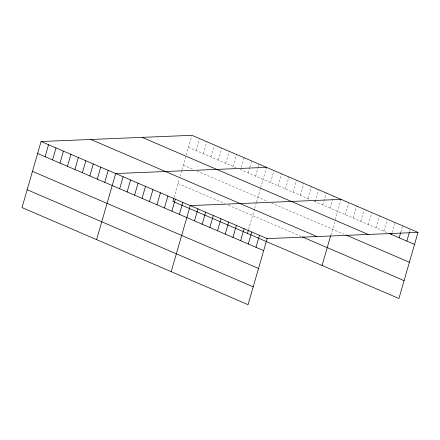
<?xml version="1.0" encoding="UTF-8"?>
<svg xmlns="http://www.w3.org/2000/svg" width="440" height="440" viewBox="0 0 440 440"><rect width="100%" height="100%" fill="white"/><g stroke="black" fill="none" stroke-linecap="round" stroke-linejoin="round"><path stroke-width="0.33" stroke-dasharray="2.2 1.65" d="M173.971 197.566L179.344 178.943M180.103 176.319L181.808 170.406M182.001 169.746L185.9 156.228M186.269 154.952L191.939 135.317M195.938 150.507L199.397 138.518M203.401 153.709L206.861 141.724M210.859 156.915L214.319 144.925M218.317 160.116L221.777 148.132M225.781 163.323L229.24 151.333M233.239 166.524L236.698 154.539M244.156 157.74L240.697 169.73L310.327 199.634M248.16 172.931L249.618 167.888M249.799 167.255L251.62 160.947M255.618 176.138L258.17 167.305M258.352 166.672L259.078 164.153M248.573 229.609L254.513 209.017M254.705 208.357L256.41 202.444M256.597 201.79L260.502 188.265M260.689 187.627L266.541 167.354M270.54 182.545L273.999 170.561M277.998 185.752L281.457 173.762M285.461 188.953L288.921 176.968M292.919 192.159L296.379 180.169M300.377 195.36L303.837 183.376M307.841 198.566L311.3 186.577M315.298 201.768L318.758 189.783M322.757 204.974L326.222 192.984M330.22 208.175L333.68 196.191M330.82 235.142L335.104 220.308M335.286 219.67L341.138 199.392M345.367 214.681L348.827 202.697M353.05 217.982L356.51 205.997M360.74 221.282L364.199 209.297M368.423 224.587L371.882 212.597M376.112 227.887L379.572 215.897M383.796 231.187L387.255 219.203M392.029 232.595L394.757 223.135M400.807 232.111L402.446 226.435M409.585 231.627L410.13 229.735M188.48 147.301L236.346 167.86M314.055 201.234L387.343 232.711M183.326 165.154L193.276 169.422M197.005 171.028L267.872 201.465M271.601 203.066L344.944 234.564M178.019 183.541L224.642 203.566M228.371 205.172L301.109 236.407"/><path stroke-width="0.66" d="M418 232.403L191.939 135.317L41.074 141.515L22 207.597L248.061 304.684L267.135 238.607L418 232.403L398.926 298.485L172.865 201.394L173.784 198.204M45.073 156.706L48.532 144.722M52.531 159.913L55.99 147.923M59.994 163.114L63.454 151.129M67.452 166.32L70.912 154.336M74.916 169.521L78.375 157.537M82.374 172.728L85.833 160.743M89.832 175.934L93.291 163.944M97.295 179.135L100.755 167.151M104.753 182.341L108.213 170.352M96.602 239.635L115.671 173.558L266.541 167.354M119.675 188.749L123.134 176.759M127.133 191.95L130.592 179.965M134.596 195.156L138.055 183.167M142.054 198.358L145.514 186.373M149.512 201.564L152.972 189.574M156.976 204.765L160.435 192.781M164.434 207.972L167.893 195.987M171.892 211.173L175.351 199.188M179.355 214.379L182.815 202.395M171.198 271.673L190.273 205.596L341.138 199.392M194.502 220.886L197.962 208.896M202.186 224.186L205.645 212.201M209.875 227.486L213.334 215.501M217.558 230.786L221.018 218.801M225.242 234.091L228.707 222.101M232.931 237.391L236.39 225.401M240.614 240.691L244.073 228.707M247.467 233.431L248.386 230.247M248.303 243.991L251.763 232.007M255.987 247.291L259.446 235.306M322.069 265.474L330.632 235.802M391.485 234.487L391.848 233.228M399.168 237.787L400.625 232.744M406.852 241.093L409.404 232.26M389.12 233.475L414.541 244.393M142.153 137.363L368.214 234.454M346.126 235.07L409.387 262.24M90.86 139.469L316.921 236.561M302.352 236.94L404.08 280.632M41.074 141.515L267.135 238.607M37.615 153.505L263.676 250.597M32.461 171.353L258.522 268.444M27.154 189.745L253.215 286.836"/></g></svg>
